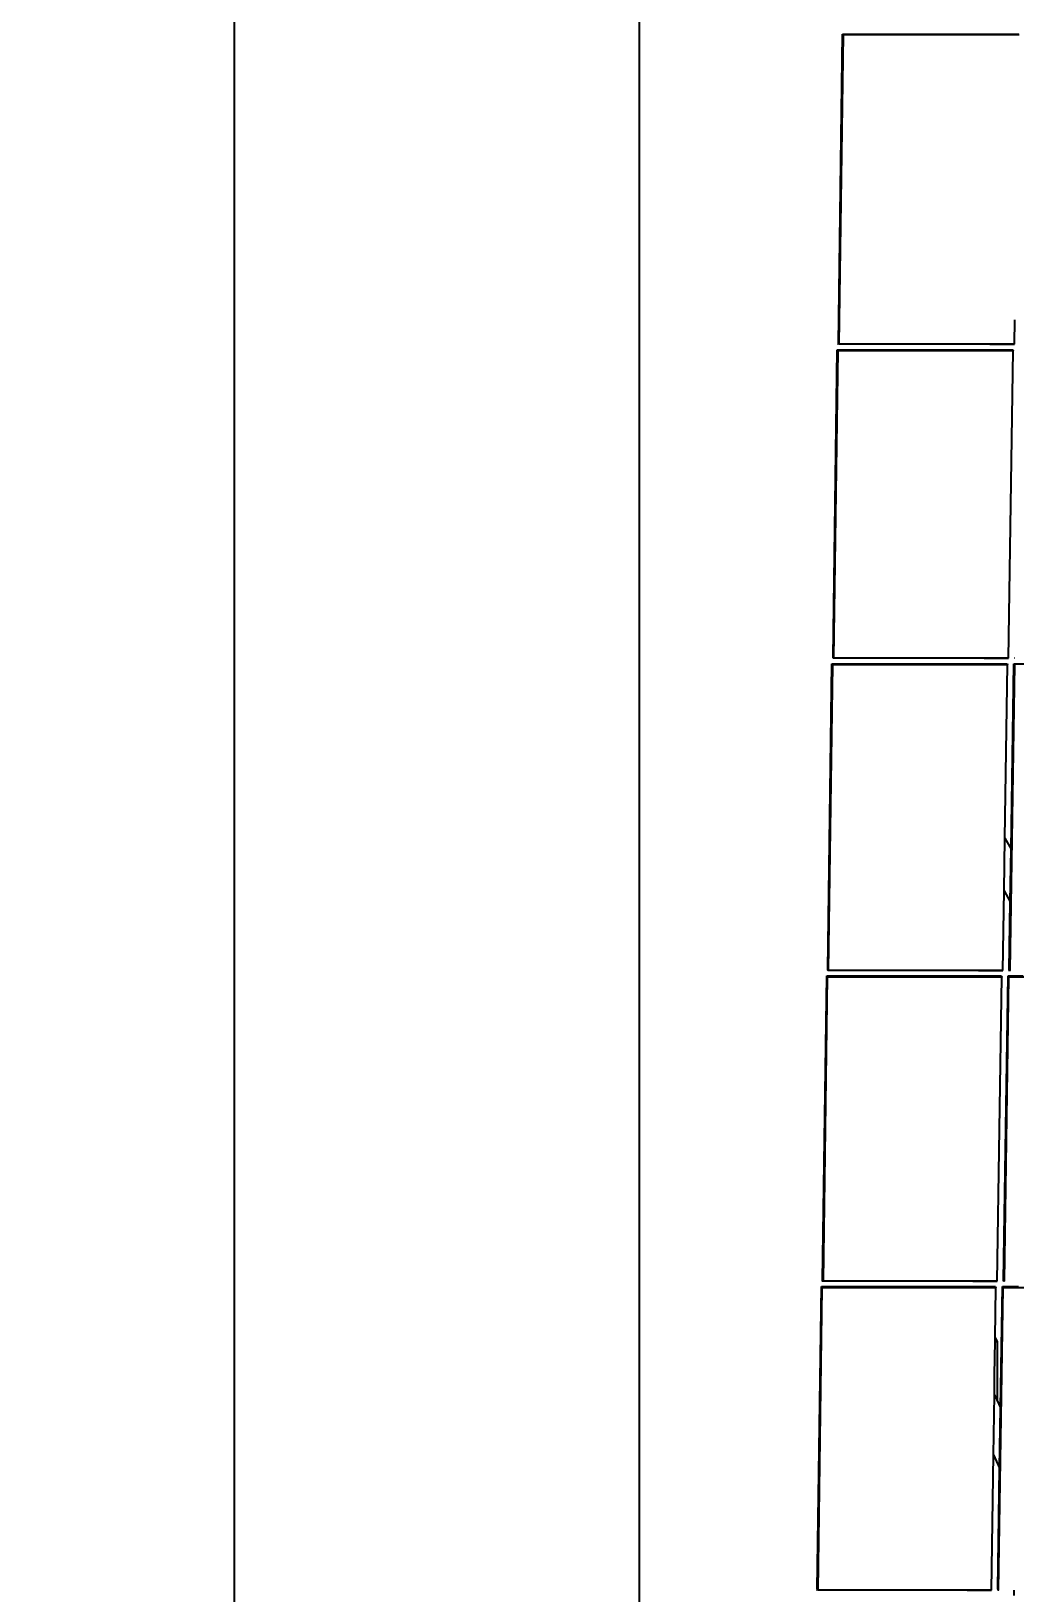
# Model space of a CAD drawing. Header units: inches. Extents: x -1856 to 1878, y -1863 to 1709.
# Drawn here: x 251 to 588, y -1297 to -762 of the extents above; entities that cross this region are included whole.
import ezdxf

# ---------------------------------------------------------------- set-up
doc = ezdxf.new("R2010")
doc.units = ezdxf.units.IN
doc.header["$MEASUREMENT"] = 0
doc.dimstyles.get("Standard").update_dxf_attribs({"dimtxt": 36, "dimasz": 0.18, "dimexe": 0.18, "dimexo": 0.0625, "dimgap": 0.09, "dimtad": 0, "dimtih": 1, "dimtoh": 1, "dimdec": 4, "dimzin": 0, "dimdsep": 46, "dimtxsty": 'Standard', "dimcen": 0.09, "dimclrd": 1, "dimclre": 1, "dimclrt": 1, "dimadec": 0, "dimazin": 0, "dimtfac": 1, "dimtdec": 4, "dimtofl": 0, "dimtmove": 0, "dimatfit": 3, "dimfxl": 1, "dimtolj": 1, "dimtzin": 0, "dimarcsym": 0})

# ---------------------------------------------------------------- blocks, each defined once
blk = doc.blocks.new('*D5')
at = {"color": 1, "lineweight": -2, "transparency": 16777216}
for p, q in [((545.64, 239.45), (320.16, 239.45)), ((320.34, 239.27), (320.34, -718.92)), ((320.34, -1713.3), (320.34, -755.1)), ((512.98, -1713.48), (320.16, -1713.48))]:
    blk.add_line(p, q, dxfattribs=at)
at = {"color": 1, "transparency": 16777216}
for points in [[(320.31, 239.27), (320.37, 239.27), (320.34, 239.45)], [(320.31, -1713.3), (320.37, -1713.3), (320.34, -1713.48)]]:
    blk.add_solid(points, dxfattribs=at)
at = {"layer": 'Defpoints', "color": 0, "transparency": 16777216}
for p in [(545.7, 239.45), (320.34, -1713.48), (513.04, -1713.48)]:
    blk.add_point(p, dxfattribs=at)
at = {"color": 1, "transparency": 16777216, "insert": (320.34, -737.01), "char_height": 36, "attachment_point": 5}
blk.add_mtext('\\A1;142\' 1"', dxfattribs=at)

msp = doc.modelspace()

# ---------------------------------------------------------------- linework, layer by layer
for p, q in [((459.17981, -1632.10957), (459.17981, 158.31563)), ((527.32515, -868.61408), (528.76467, -762.62206)), ((527.43159, -868.95496), (528.8717, -762.94242)), ((527.61592, -868.95595), (529.05653, -762.94342)), ((528.76467, -762.62206), (528.8717, -762.94242)), ((528.76467, -762.62206), (589.14477, -762.62302)), ((528.8717, -762.94242), (529.05653, -762.94342)), ((529.05653, -762.94342), (529.14425, -762.94242)), ((589.26402, -762.94338), (529.14425, -762.94242)), ((587.65947, -868.95591), (587.78647, -860.56511)), ((525.50478, -976.27182), (526.93535, -870.86757)), ((525.61057, -976.63343), (527.04171, -871.20889)), ((525.79438, -976.63442), (527.22602, -871.20988)), ((526.93535, -870.86757), (527.04171, -871.20889)), ((526.93535, -870.86757), (587.14757, -870.86853)), ((527.04171, -871.20889), (527.22602, -871.20988)), ((527.13881, -868.95595), (527.0723, -868.95595)), ((527.22602, -871.20988), (527.31351, -871.20889)), ((587.26609, -871.20984), (527.31351, -871.20889)), ((527.43159, -868.95496), (527.32515, -868.61408)), ((527.43159, -868.95496), (527.34411, -868.95595)), ((527.61592, -868.95595), (527.43159, -868.95496)), ((587.65947, -868.95591), (527.7034, -868.95496)), ((579.29298, -868.95592), (587.65945, -868.95725)), ((585.67141, -976.63438), (587.26609, -871.20984)), ((587.14757, -870.86853), (587.26609, -871.20984)), ((587.65945, -868.95725), (587.65947, -868.95591)), ((523.69448, -1083.3342), (525.11617, -978.51284)), ((523.79961, -1083.7163), (525.22187, -978.87487)), ((523.98292, -1083.71728), (525.40567, -978.87586)), ((525.11617, -978.51284), (525.22187, -978.87487)), ((525.11617, -978.51284), (585.16145, -978.51378)), ((525.22187, -978.87487), (525.40567, -978.87586)), ((525.31859, -976.63442), (525.25227, -976.63442)), ((525.40567, -978.87586), (525.49291, -978.87487)), ((585.27924, -978.87582), (525.49291, -978.87487)), ((525.61057, -976.63343), (525.50478, -976.27182)), ((525.61057, -976.63343), (525.52332, -976.63442)), ((525.79438, -976.63442), (525.61057, -976.63343)), ((585.67141, -976.63438), (525.88162, -976.63343)), ((577.32813, -976.63438), (585.67139, -976.6357)), ((584.38149, -1038.26214), (585.27924, -978.87582)), ((585.16145, -978.51378), (585.27924, -978.87582)), ((585.67139, -976.6357), (585.67141, -976.63438)), ((586.00864, -1083.71724), (587.59981, -978.87582)), ((586.19194, -1083.71822), (587.78361, -978.87681)), ((586.51737, -1042.05692), (587.48156, -978.51378)), ((587.48156, -978.51378), (587.59981, -978.87582)), ((587.48156, -978.51378), (592.22799, -978.51386)), ((587.59981, -978.87582), (587.78361, -978.87681)), ((587.70014, -976.63536), (587.63382, -976.63536)), ((587.78361, -978.87681), (587.87085, -978.87582)), ((584.10848, -1056.3219), (584.38149, -1038.26214)), ((584.38149, -1038.26214), (586.51737, -1042.05692)), ((586.24236, -1060.18087), (586.51737, -1042.05692)), ((583.69435, -1083.71724), (584.10848, -1056.3219)), ((584.10848, -1056.3219), (586.24236, -1060.18087)), ((585.89102, -1083.33514), (586.24236, -1060.18087)), ((521.89417, -1189.80613), (523.30705, -1085.56283)), ((521.99865, -1190.20849), (523.4121, -1085.94536)), ((522.18145, -1190.20946), (523.59539, -1085.94634)), ((523.30705, -1085.56283), (523.4121, -1085.94536)), ((523.30705, -1085.56283), (583.18631, -1085.56378)), ((523.4121, -1085.94536), (523.59539, -1085.94634)), ((523.50845, -1083.71728), (523.4423, -1083.71728)), ((523.59539, -1085.94634), (523.68239, -1085.94536)), ((583.30337, -1085.9463), (523.68239, -1085.94536)), ((523.79961, -1083.7163), (523.69448, -1083.3342)), ((523.79961, -1083.7163), (523.71261, -1083.71728)), ((523.98292, -1083.71728), (523.79961, -1083.7163)), ((583.69435, -1083.71724), (524.06992, -1083.7163)), ((575.37414, -1083.71725), (583.69433, -1083.71856)), ((581.72819, -1190.20943), (583.30337, -1085.9463)), ((583.18631, -1085.56378), (583.30337, -1085.9463)), ((583.69433, -1083.71856), (583.69435, -1083.71724)), ((583.9192, -1189.80707), (585.5, -1085.56378)), ((584.0361, -1190.20943), (585.61753, -1085.9463)), ((584.21889, -1190.2104), (585.80082, -1085.94728)), ((585.5, -1085.56378), (585.61753, -1085.9463)), ((585.5, -1085.56378), (590.62777, -1085.56386)), ((585.61753, -1085.9463), (585.80082, -1085.94728)), ((585.71747, -1083.71822), (585.65133, -1083.71822)), ((585.80082, -1085.94728), (585.88782, -1085.9463)), ((645.5088, -1085.94724), (585.88782, -1085.9463)), ((586.00864, -1083.71724), (585.89102, -1083.33514)), ((586.00864, -1083.71724), (585.92163, -1083.71822)), ((586.19194, -1083.71822), (586.00864, -1083.71724)), ((586.27894, -1083.71724), (586.19194, -1083.71822)), ((520.10376, -1295.69249), (521.50791, -1192.02249)), ((520.20759, -1296.11488), (521.61231, -1192.42527)), ((520.38988, -1296.11585), (521.79509, -1192.42625)), ((521.50791, -1192.02249), (521.61231, -1192.42527)), ((521.50791, -1192.02249), (581.22206, -1192.02343)), ((521.61231, -1192.42527), (521.79509, -1192.42625)), ((521.70829, -1190.20946), (521.64233, -1190.20946)), ((521.79509, -1192.42625), (521.88185, -1192.42527)), ((581.33841, -1192.42621), (521.88185, -1192.42527)), ((521.99865, -1190.20849), (521.89417, -1189.80613)), ((521.99865, -1190.20849), (521.91189, -1190.20946)), ((522.18145, -1190.20946), (521.99865, -1190.20849)), ((581.72819, -1190.20943), (522.26821, -1190.20849)), ((573.43093, -1190.20943), (581.72817, -1190.21074)), ((581.07895, -1209.61051), (581.33841, -1192.42621)), ((581.22206, -1192.02343), (581.33841, -1192.42621)), ((581.72817, -1190.21074), (581.72819, -1190.20943)), ((582.07441, -1296.11581), (583.64619, -1192.42621)), ((582.2567, -1296.11678), (583.82897, -1192.42718)), ((582.89872, -1233.63591), (583.52937, -1192.02343)), ((583.52937, -1192.02343), (583.64619, -1192.42621)), ((583.52937, -1192.02343), (589.03638, -1192.02351)), ((583.64619, -1192.42621), (583.82897, -1192.42718)), ((583.74573, -1190.2104), (583.67977, -1190.2104)), ((583.82897, -1192.42718), (583.91573, -1192.42621)), ((643.37229, -1192.42715), (583.91573, -1192.42621)), ((584.0361, -1190.20943), (583.9192, -1189.80707)), ((584.0361, -1190.20943), (583.94933, -1190.2104)), ((584.21889, -1190.2104), (584.0361, -1190.20943)), ((581.05957, -1210.89451), (581.07895, -1209.61051)), ((581.07895, -1209.61051), (581.69577, -1210.89451)), ((580.88981, -1222.13749), (581.05957, -1210.89451)), ((581.05957, -1210.89451), (581.69577, -1210.89451)), ((581.69577, -1210.89451), (581.69577, -1230.90732)), ((580.78379, -1229.1599), (580.88888, -1222.19945)), ((580.88888, -1222.19945), (580.88959, -1222.15242)), ((580.91275, -1222.17558), (580.88888, -1222.19945)), ((580.91275, -1222.17558), (580.88924, -1222.17558)), ((580.88959, -1222.15242), (580.88981, -1222.13749)), ((580.88959, -1222.15242), (580.89144, -1222.15427)), ((580.88981, -1222.13749), (580.89902, -1222.14669)), ((580.89902, -1222.14669), (580.89144, -1222.15427)), ((580.89144, -1222.15427), (580.91275, -1222.17558)), ((580.89902, -1222.14669), (580.91275, -1222.17558)), ((580.47262, -1249.7692), (580.78379, -1229.1599)), ((580.78379, -1229.1599), (581.60945, -1230.90732)), ((581.69577, -1230.90732), (581.60945, -1230.90732)), ((581.60945, -1230.90732), (582.89872, -1233.63591)), ((582.58528, -1254.31782), (582.89872, -1233.63591)), ((579.77285, -1296.11581), (580.47262, -1249.7692)), ((580.47262, -1249.7692), (582.58528, -1254.31782)), ((581.95823, -1295.69342), (582.58528, -1254.31782)), ((519.91803, -1296.11585), (519.85225, -1296.11585)), ((520.20759, -1296.11488), (520.10376, -1295.69249)), ((520.20759, -1296.11488), (520.12107, -1296.11585)), ((520.38988, -1296.11585), (520.20759, -1296.11488)), ((579.77285, -1296.11581), (520.47641, -1296.11488)), ((571.49841, -1296.11582), (579.77283, -1296.11711)), ((579.77283, -1296.11711), (579.77285, -1296.11581)), ((581.78484, -1296.11678), (581.71907, -1296.11678)), ((582.07441, -1296.11581), (581.95823, -1295.69342)), ((582.07441, -1296.11581), (581.98788, -1296.11678)), ((582.2567, -1296.11678), (582.07441, -1296.11581)), ((582.34323, -1296.11581), (582.2567, -1296.11678)), ((587.48037, -1296.11591), (587.45374, -1297.8977))]:
    msp.add_line(p, q)

# ---------------------------------------------------------------- dimensions: what is measured, and where the dimension line sits
dim = msp.add_linear_dim(base=(320.34499, -1713.47775), p1=(545.69942, 239.44823), p2=(513.0395, -1713.47775), angle=90, text='142\' 1"', dimstyle='Standard')
dim.commit()
dim.dimension.update_dxf_attribs({"geometry": '*D5', "text_midpoint": (320.34499, -737.01476)})

doc.saveas('drawing.dxf')
